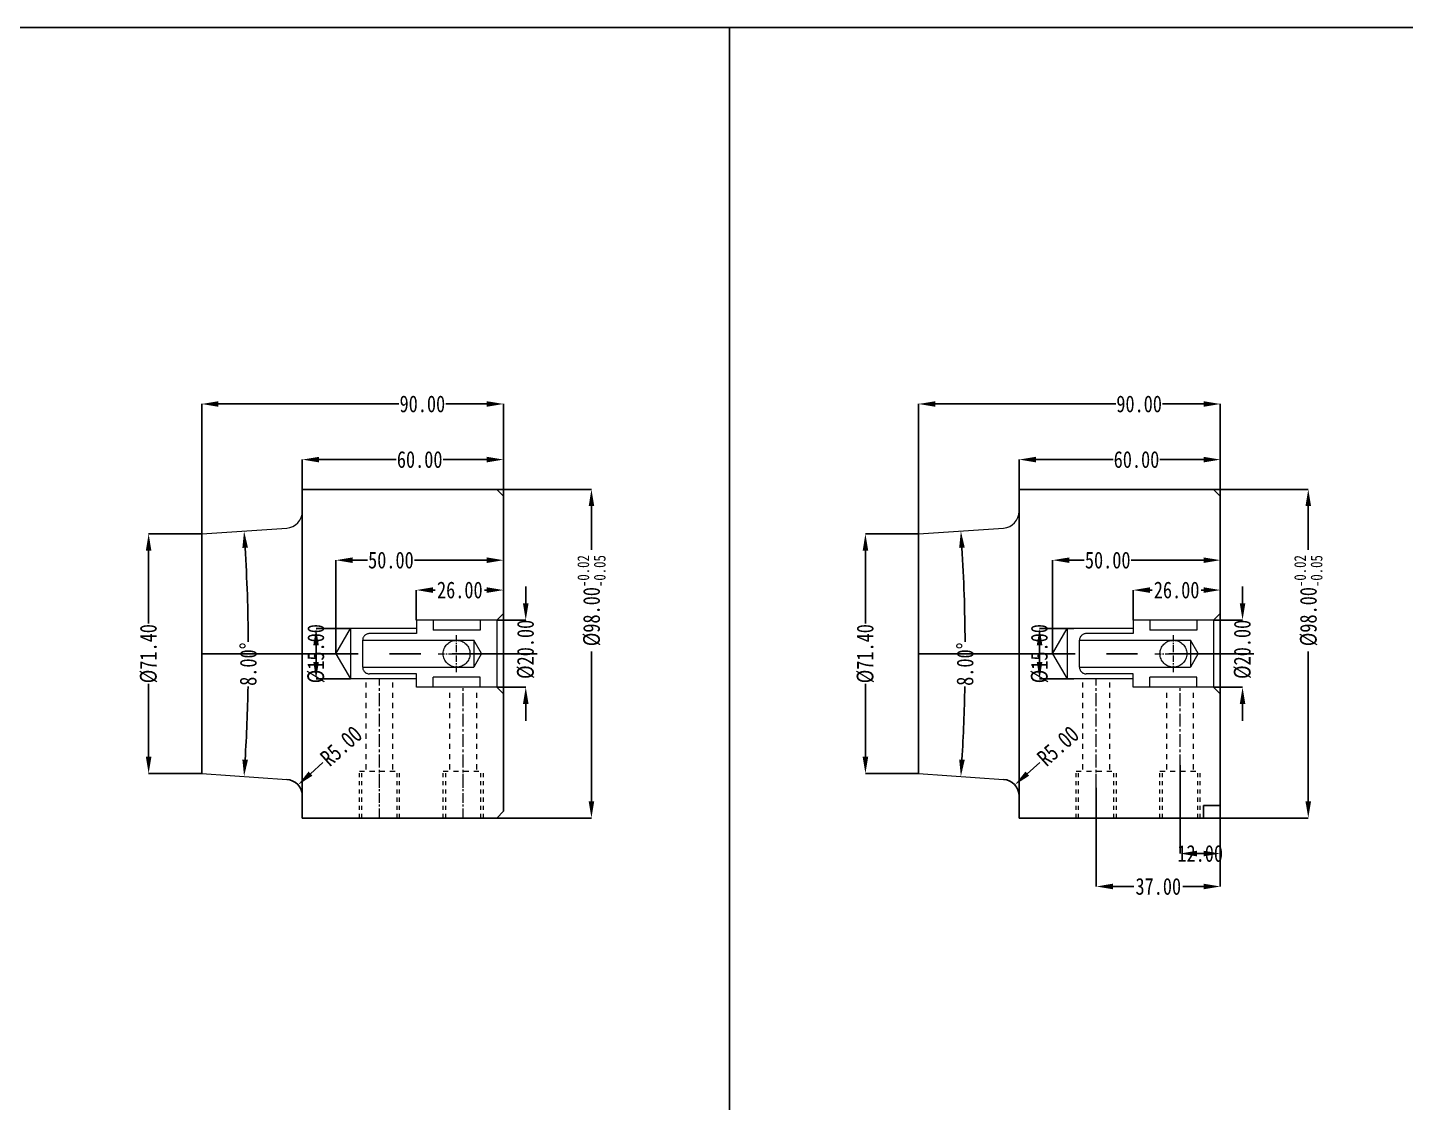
# Model space of a CAD drawing. Header units: millimetres. Extents: x 2141 to 4292, y -4498 to 2648.
# Drawn here: x 3271.7 to 3682.6, y 504 to 824.5 of the extents above; entities that cross this region are included whole.
import ezdxf

# ---------------------------------------------------------------- set-up
doc = ezdxf.new("R2010")
doc.units = ezdxf.units.MM
doc.header["$LTSCALE"] = 16.335
doc.header["$PDMODE"] = 3
doc.header["$PDSIZE"] = 0.3125
for name, pattern in [('CENTER', [0.6, 0.375, -0.075, 0.075, -0.075]), ('HIDDEN', [0.2, 0.1, -0.1]), ('HIDDENX2', [0.75, 0.5, -0.25])]:
    doc.linetypes.add(name, pattern=pattern)
doc.layers.get('0').update_dxf_attribs({"linetype": 'CONTINUOUS'})
doc.layers.get('Defpoints').update_dxf_attribs({"linetype": 'CONTINUOUS'})
for name, color, linetype, lineweight in [('cool', 153, 'HIDDEN', 9), ('screw', 33, 'CONTINUOUS', 13), ('虚线', 6, 'HIDDENX2', 13)]:
    doc.layers.add(name, color=color, linetype=linetype, lineweight=lineweight)
doc.styles.get("Standard").update_dxf_attribs({"font": 'txt', "width": 0.8})
doc.dimstyles.get("Standard").update_dxf_attribs({"dimtxt": 0.15625, "dimasz": 0.1875, "dimexe": 0.125, "dimexo": 0.0625, "dimtad": 0, "dimtih": 1, "dimtoh": 1, "dimdsep": 46, "dimtxsty": 'Standard', "dimcen": 0.09, "dimadec": 0, "dimazin": 0, "dimtp": 0.01, "dimtm": 0.01, "dimtfac": 1, "dimtofl": 0, "dimtmove": 0, "dimatfit": 3, "dimfxl": 0, "dimtolj": 1, "dimarcsym": 0})
doc.dimstyles.new('STANDARD$0', dxfattribs={"dimscale": 2, "dimtxt": 3, "dimasz": 3, "dimexe": 1.25, "dimexo": 0.625, "dimgap": 0.5, "dimtad": 0, "dimdsep": 46, "dimlunit": 6, "dimtxsty": 'Standard', "dimblk": 'CLOSEDBLANK', "dimcen": 0, "dimclrt": 2, "dimazin": 2, "dimtfac": 2, "dimtmove": 1, "dimatfit": 3, "dimfxl": 0, "dimtolj": 1, "dimtzin": 0, "dimarcsym": 0})

# ---------------------------------------------------------------- blocks, each defined once
blk = doc.blocks.new('*D250')
at = {"color": 4, "linetype": 'Continuous', "lineweight": -2}
for p, q in [((3353.62, 677.6), (3353.62, 695.69)), ((3358.62, 695.69), (3381.62, 695.69)), ((3408.62, 695.69), (3395.62, 695.69)), ((3413.62, 684.32), (3413.62, 695.69))]:
    blk.add_line(p, q, dxfattribs=at)
at = {"color": 4}
for points in [[(3358.62, 696.52), (3358.62, 694.86), (3353.62, 695.69)], [(3408.62, 696.52), (3408.62, 694.86), (3413.62, 695.69)]]:
    blk.add_solid(points, dxfattribs=at)
at = {"layer": 'Defpoints', "color": 0}
for p in [(3353.62, 695.69), (3413.62, 684.32), (3353.62, 677.6)]:
    blk.add_point(p, dxfattribs=at)
at = {"color": 6, "insert": (3388.62, 695.69), "char_height": 5, "attachment_point": 5}
blk.add_mtext('\\A1;60.00', dxfattribs=at)
blk = doc.blocks.new('*D251')
at = {"color": 4, "linetype": 'Continuous', "lineweight": -2}
for p, q in [((3323.62, 673.52), (3323.62, 712.27)), ((3328.62, 712.27), (3382.42, 712.27)), ((3408.62, 712.27), (3396.42, 712.27)), ((3413.62, 684.32), (3413.62, 712.27))]:
    blk.add_line(p, q, dxfattribs=at)
at = {"color": 4}
for points in [[(3328.62, 713.1), (3328.62, 711.44), (3323.62, 712.27)], [(3408.62, 713.1), (3408.62, 711.44), (3413.62, 712.27)]]:
    blk.add_solid(points, dxfattribs=at)
at = {"layer": 'Defpoints', "color": 0}
for p in [(3323.62, 712.27), (3413.62, 684.32), (3323.62, 673.52)]:
    blk.add_point(p, dxfattribs=at)
at = {"color": 6, "insert": (3389.42, 712.27), "char_height": 5, "attachment_point": 5}
blk.add_mtext('\\A1;90.00', dxfattribs=at)
blk = doc.blocks.new('*D252')
at = {"color": 4, "linetype": 'Continuous', "lineweight": -2}
for p, q in [((3411.62, 686.82), (3439.85, 686.82)), ((3439.85, 681.82), (3439.85, 668.77)), ((3439.85, 593.82), (3439.85, 638.5)), ((3411.62, 588.82), (3439.85, 588.82))]:
    blk.add_line(p, q, dxfattribs=at)
at = {"color": 4}
for points in [[(3439.02, 681.82), (3440.68, 681.82), (3439.85, 686.82)], [(3439.02, 593.82), (3440.68, 593.82), (3439.85, 588.82)]]:
    blk.add_solid(points, dxfattribs=at)
at = {"layer": 'Defpoints', "color": 0}
for p in [(3411.62, 686.82), (3411.62, 588.82), (3439.85, 588.82)]:
    blk.add_point(p, dxfattribs=at)
at = {"color": 6, "insert": (3439.85, 653.63), "char_height": 5, "attachment_point": 5, "rotation": 90}
blk.add_mtext('\\A1;%%C98.00{\\H0.7x;\\S-0.02^ -0.05;}', dxfattribs=at)
blk = doc.blocks.new('*D253')
at = {"color": 4, "lineweight": -2}
for p, q in [((3387.62, 647.82), (3387.62, 656.79)), ((3392.62, 656.79), (3393.26, 656.79)), ((3408.62, 656.79), (3407.92, 656.79)), ((3413.62, 649.82), (3413.62, 656.79))]:
    blk.add_line(p, q, dxfattribs=at)
at = {"color": 4}
for points in [[(3392.62, 657.62), (3392.62, 655.95), (3387.62, 656.79)], [(3408.62, 657.62), (3408.62, 655.95), (3413.62, 656.79)]]:
    blk.add_solid(points, dxfattribs=at)
at = {"layer": 'Defpoints', "color": 0}
for p in [(3387.62, 656.79), (3413.62, 649.82), (3387.62, 647.82)]:
    blk.add_point(p, dxfattribs=at)
at = {"color": 6, "insert": (3400.59, 656.79), "char_height": 5, "attachment_point": 5}
blk.add_mtext('\\A1;26.00', dxfattribs=at)
blk = doc.blocks.new('*D254')
at = {"color": 4, "lineweight": -2}
for p, q in [((3367.95, 645.32), (3357.72, 645.32)), ((3357.72, 640.32), (3357.72, 635.32)), ((3367.95, 630.32), (3357.72, 630.32))]:
    blk.add_line(p, q, dxfattribs=at)
at = {"color": 4}
for points in [[(3356.89, 640.32), (3358.55, 640.32), (3357.72, 645.32)], [(3356.89, 635.32), (3358.55, 635.32), (3357.72, 630.32)]]:
    blk.add_solid(points, dxfattribs=at)
at = {"layer": 'Defpoints', "color": 0}
for p in [(3367.95, 645.32), (3357.72, 630.32), (3367.95, 630.32)]:
    blk.add_point(p, dxfattribs=at)
at = {"color": 6, "insert": (3357.72, 637.82), "char_height": 5, "attachment_point": 5, "rotation": 90}
blk.add_mtext('\\A1;%%c15.00', dxfattribs=at)
blk = doc.blocks.new('*D255')
at = {"color": 4, "lineweight": -2}
for p, q in [((3363.62, 637.82), (3363.62, 665.7)), ((3368.62, 665.7), (3373.04, 665.7)), ((3408.62, 665.7), (3387.04, 665.7)), ((3413.62, 643.5), (3413.62, 665.7))]:
    blk.add_line(p, q, dxfattribs=at)
at = {"color": 4}
for points in [[(3368.62, 666.53), (3368.62, 664.87), (3363.62, 665.7)], [(3408.62, 666.53), (3408.62, 664.87), (3413.62, 665.7)]]:
    blk.add_solid(points, dxfattribs=at)
at = {"layer": 'Defpoints', "color": 0}
for p in [(3363.62, 665.7), (3413.62, 643.5), (3363.62, 637.82)]:
    blk.add_point(p, dxfattribs=at)
at = {"color": 6, "insert": (3380.04, 665.7), "char_height": 5, "attachment_point": 5}
blk.add_mtext('\\A1;50.00', dxfattribs=at)
blk = doc.blocks.new('*D286')
at = {"color": 4, "lineweight": -2}
for p, q in [((3420.25, 652.82), (3420.25, 657.82)), ((3411.62, 647.82), (3420.25, 647.82)), ((3411.62, 627.82), (3420.25, 627.82)), ((3420.25, 622.82), (3420.25, 617.82))]:
    blk.add_line(p, q, dxfattribs=at)
at = {"color": 4}
for points in [[(3419.42, 652.82), (3421.09, 652.82), (3420.25, 647.82)], [(3419.42, 622.82), (3421.09, 622.82), (3420.25, 627.82)]]:
    blk.add_solid(points, dxfattribs=at)
at = {"layer": 'Defpoints', "color": 0}
for p in [(3411.62, 647.82), (3411.62, 627.82), (3420.25, 627.82)]:
    blk.add_point(p, dxfattribs=at)
at = {"color": 6, "insert": (3420.25, 639.11), "char_height": 5, "attachment_point": 5, "rotation": 90}
blk.add_mtext('\\A1;%%c20.00', dxfattribs=at)
blk = doc.blocks.new('*D268')
at = {"color": 4, "linetype": 'Continuous', "lineweight": -2}
for p, q in [((3323.62, 673.52), (3307.79, 673.52)), ((3307.79, 668.52), (3307.79, 646.82)), ((3307.79, 607.12), (3307.79, 628.82)), ((3323.62, 602.12), (3307.79, 602.12))]:
    blk.add_line(p, q, dxfattribs=at)
at = {"color": 4}
for points in [[(3306.95, 668.52), (3308.62, 668.52), (3307.79, 673.52)], [(3306.95, 607.12), (3308.62, 607.12), (3307.79, 602.12)]]:
    blk.add_solid(points, dxfattribs=at)
at = {"layer": 'Defpoints', "color": 0}
for p in [(3323.62, 673.52), (3307.79, 602.12), (3323.62, 602.12)]:
    blk.add_point(p, dxfattribs=at)
at = {"color": 6, "insert": (3307.79, 637.82), "char_height": 5, "attachment_point": 5, "rotation": 90}
blk.add_mtext('\\A1;%%c71.40', dxfattribs=at)
blk = doc.blocks.new('*D293')
at = {"color": 4, "lineweight": -2}
for start, end in [(0.386, 3.4537), (356.5463, 358.9293)]:
    blk.add_arc((2813.1, 637.82), 524.42, start, end, dxfattribs=at)
at = {"color": 4}
for points in [[(3335.74, 669.36), (3337.41, 669.47), (3336.25, 674.4)], [(3337.41, 606.18), (3335.74, 606.28), (3336.25, 601.24)]]:
    blk.add_solid(points, dxfattribs=at)
at = {"layer": 'Defpoints', "color": 0}
for p in [(3348.97, 675.29), (3323.62, 673.52), (3337.38, 650.02), (3323.62, 602.12), (3348.97, 600.35)]:
    blk.add_point(p, dxfattribs=at)
at = {"color": 6, "insert": (3337.52, 634.69), "char_height": 5, "attachment_point": 5, "rotation": 89.6577}
blk.add_mtext('\\A1;8.00°', dxfattribs=at)
blk = doc.blocks.new('*D294')
at = {"color": 4, "lineweight": -2}
blk.add_line((3359.77, 605.4), (3356.06, 602.05), dxfattribs=at)
at = {"color": 4}
blk.add_solid([(3355.5, 602.67), (3356.62, 601.43), (3352.34, 598.71)], dxfattribs=at)
at = {"layer": 'Defpoints', "color": 0}
for p in [(3352.34, 598.71), (3348.62, 595.36)]:
    blk.add_point(p, dxfattribs=at)
at = {"color": 6, "insert": (3365.22, 610.3), "char_height": 5, "attachment_point": 5, "rotation": 41.9865}
blk.add_mtext('\\A1;R5.00', dxfattribs=at)
blk = doc.blocks.new('*D269')
at = {"color": 4, "linetype": 'Continuous', "lineweight": -2}
for p, q in [((3567.39, 677.6), (3567.39, 695.69)), ((3572.39, 695.69), (3595.39, 695.69)), ((3622.39, 695.69), (3609.39, 695.69)), ((3627.39, 684.32), (3627.39, 695.69))]:
    blk.add_line(p, q, dxfattribs=at)
at = {"color": 4}
for points in [[(3572.39, 696.52), (3572.39, 694.86), (3567.39, 695.69)], [(3622.39, 696.52), (3622.39, 694.86), (3627.39, 695.69)]]:
    blk.add_solid(points, dxfattribs=at)
at = {"layer": 'Defpoints', "color": 0}
for p in [(3567.39, 695.69), (3627.39, 684.32), (3567.39, 677.6)]:
    blk.add_point(p, dxfattribs=at)
at = {"color": 6, "insert": (3602.39, 695.69), "char_height": 5, "attachment_point": 5}
blk.add_mtext('\\A1;60.00', dxfattribs=at)
blk = doc.blocks.new('*D270')
at = {"color": 4, "linetype": 'Continuous', "lineweight": -2}
for p, q in [((3537.39, 673.52), (3537.39, 712.27)), ((3542.39, 712.27), (3596.18, 712.27)), ((3622.39, 712.27), (3610.18, 712.27)), ((3627.39, 684.32), (3627.39, 712.27))]:
    blk.add_line(p, q, dxfattribs=at)
at = {"color": 4}
for points in [[(3542.39, 713.1), (3542.39, 711.44), (3537.39, 712.27)], [(3622.39, 713.1), (3622.39, 711.44), (3627.39, 712.27)]]:
    blk.add_solid(points, dxfattribs=at)
at = {"layer": 'Defpoints', "color": 0}
for p in [(3537.39, 712.27), (3627.39, 684.32), (3537.39, 673.52)]:
    blk.add_point(p, dxfattribs=at)
at = {"color": 6, "insert": (3603.18, 712.27), "char_height": 5, "attachment_point": 5}
blk.add_mtext('\\A1;90.00', dxfattribs=at)
blk = doc.blocks.new('*D271')
at = {"color": 4, "linetype": 'Continuous', "lineweight": -2}
for p, q in [((3625.39, 686.82), (3653.62, 686.82)), ((3653.62, 681.82), (3653.62, 668.77)), ((3653.62, 593.82), (3653.62, 638.5)), ((3622.39, 588.82), (3653.62, 588.82))]:
    blk.add_line(p, q, dxfattribs=at)
at = {"color": 4}
for points in [[(3652.78, 681.82), (3654.45, 681.82), (3653.62, 686.82)], [(3652.78, 593.82), (3654.45, 593.82), (3653.62, 588.82)]]:
    blk.add_solid(points, dxfattribs=at)
at = {"layer": 'Defpoints', "color": 0}
for p in [(3625.39, 686.82), (3622.39, 588.82), (3653.62, 588.82)]:
    blk.add_point(p, dxfattribs=at)
at = {"color": 6, "insert": (3653.62, 653.63), "char_height": 5, "attachment_point": 5, "rotation": 90}
blk.add_mtext('\\A1;%%C98.00{\\H0.7x;\\S-0.02^ -0.05;}', dxfattribs=at)
blk = doc.blocks.new('*D272')
at = {"color": 4, "lineweight": -2}
for p, q in [((3601.39, 647.82), (3601.39, 656.79)), ((3606.39, 656.79), (3607.02, 656.79)), ((3622.39, 656.79), (3621.69, 656.79)), ((3627.39, 649.82), (3627.39, 656.79))]:
    blk.add_line(p, q, dxfattribs=at)
at = {"color": 4}
for points in [[(3606.39, 657.62), (3606.39, 655.95), (3601.39, 656.79)], [(3622.39, 657.62), (3622.39, 655.95), (3627.39, 656.79)]]:
    blk.add_solid(points, dxfattribs=at)
at = {"layer": 'Defpoints', "color": 0}
for p in [(3601.39, 656.79), (3627.39, 649.82), (3601.39, 647.82)]:
    blk.add_point(p, dxfattribs=at)
at = {"color": 6, "insert": (3614.36, 656.79), "char_height": 5, "attachment_point": 5}
blk.add_mtext('\\A1;26.00', dxfattribs=at)
blk = doc.blocks.new('*D273')
at = {"color": 4, "lineweight": -2}
for p, q in [((3583.72, 645.32), (3573.49, 645.32)), ((3573.49, 640.32), (3573.49, 635.32)), ((3583.72, 630.32), (3573.49, 630.32))]:
    blk.add_line(p, q, dxfattribs=at)
at = {"color": 4}
for points in [[(3572.65, 640.32), (3574.32, 640.32), (3573.49, 645.32)], [(3572.65, 635.32), (3574.32, 635.32), (3573.49, 630.32)]]:
    blk.add_solid(points, dxfattribs=at)
at = {"layer": 'Defpoints', "color": 0}
for p in [(3583.72, 645.32), (3573.49, 630.32), (3583.72, 630.32)]:
    blk.add_point(p, dxfattribs=at)
at = {"color": 6, "insert": (3573.49, 637.82), "char_height": 5, "attachment_point": 5, "rotation": 90}
blk.add_mtext('\\A1;%%c15.00', dxfattribs=at)
blk = doc.blocks.new('*D274')
at = {"color": 4, "lineweight": -2}
for p, q in [((3577.39, 637.82), (3577.39, 665.7)), ((3582.39, 665.7), (3586.81, 665.7)), ((3622.39, 665.7), (3600.81, 665.7)), ((3627.39, 643.5), (3627.39, 665.7))]:
    blk.add_line(p, q, dxfattribs=at)
at = {"color": 4}
for points in [[(3582.39, 666.53), (3582.39, 664.87), (3577.39, 665.7)], [(3622.39, 666.53), (3622.39, 664.87), (3627.39, 665.7)]]:
    blk.add_solid(points, dxfattribs=at)
at = {"layer": 'Defpoints', "color": 0}
for p in [(3577.39, 665.7), (3627.39, 643.5), (3577.39, 637.82)]:
    blk.add_point(p, dxfattribs=at)
at = {"color": 6, "insert": (3593.81, 665.7), "char_height": 5, "attachment_point": 5}
blk.add_mtext('\\A1;50.00', dxfattribs=at)
blk = doc.blocks.new('*D295')
at = {"color": 4, "lineweight": -2}
for p, q in [((3634.02, 652.82), (3634.02, 657.82)), ((3625.39, 647.82), (3634.02, 647.82)), ((3625.39, 627.82), (3634.02, 627.82)), ((3634.02, 622.82), (3634.02, 617.82))]:
    blk.add_line(p, q, dxfattribs=at)
at = {"color": 4}
for points in [[(3633.19, 652.82), (3634.85, 652.82), (3634.02, 647.82)], [(3633.19, 622.82), (3634.85, 622.82), (3634.02, 627.82)]]:
    blk.add_solid(points, dxfattribs=at)
at = {"layer": 'Defpoints', "color": 0}
for p in [(3625.39, 647.82), (3625.39, 627.82), (3634.02, 627.82)]:
    blk.add_point(p, dxfattribs=at)
at = {"color": 6, "insert": (3634.02, 639.11), "char_height": 5, "attachment_point": 5, "rotation": 90}
blk.add_mtext('\\A1;%%c20.00', dxfattribs=at)
blk = doc.blocks.new('*D296')
at = {"color": 4, "linetype": 'Continuous', "lineweight": -2}
for p, q in [((3590.39, 597.82), (3590.39, 568.41)), ((3627.39, 598.87), (3627.39, 568.41)), ((3595.39, 568.41), (3601.56, 568.41)), ((3622.39, 568.41), (3616.22, 568.41))]:
    blk.add_line(p, q, dxfattribs=at)
at = {"color": 4}
for points in [[(3595.39, 569.25), (3595.39, 567.58), (3590.39, 568.41)], [(3622.39, 569.25), (3622.39, 567.58), (3627.39, 568.41)]]:
    blk.add_solid(points, dxfattribs=at)
at = {"layer": 'Defpoints', "color": 0}
for p in [(3590.39, 597.82), (3627.39, 598.87), (3627.39, 568.41)]:
    blk.add_point(p, dxfattribs=at)
at = {"color": 6, "insert": (3608.89, 568.41), "char_height": 5, "attachment_point": 5}
blk.add_mtext('\\A1;37.00', dxfattribs=at)
blk = doc.blocks.new('*D297')
at = {"color": 4, "linetype": 'Continuous', "lineweight": -2}
for p, q in [((3615.39, 604.59), (3615.39, 578.23)), ((3627.39, 603.88), (3627.39, 578.23)), ((3622.39, 578.23), (3620.39, 578.23))]:
    blk.add_line(p, q, dxfattribs=at)
at = {"color": 4}
for points in [[(3620.39, 579.07), (3620.39, 577.4), (3615.39, 578.23)], [(3622.39, 579.07), (3622.39, 577.4), (3627.39, 578.23)]]:
    blk.add_solid(points, dxfattribs=at)
at = {"layer": 'Defpoints', "color": 0}
for p in [(3615.39, 604.59), (3627.39, 603.88), (3615.39, 578.23)]:
    blk.add_point(p, dxfattribs=at)
at = {"color": 6, "insert": (3621.39, 578.23), "char_height": 5, "attachment_point": 5}
blk.add_mtext('\\A1;12.00', dxfattribs=at)
blk = doc.blocks.new('*D275')
at = {"color": 4, "linetype": 'Continuous', "lineweight": -2}
for p, q in [((3537.39, 673.52), (3521.55, 673.52)), ((3521.55, 668.52), (3521.55, 646.82)), ((3521.55, 607.12), (3521.55, 628.82)), ((3537.39, 602.12), (3521.55, 602.12))]:
    blk.add_line(p, q, dxfattribs=at)
at = {"color": 4}
for points in [[(3520.72, 668.52), (3522.39, 668.52), (3521.55, 673.52)], [(3520.72, 607.12), (3522.39, 607.12), (3521.55, 602.12)]]:
    blk.add_solid(points, dxfattribs=at)
at = {"layer": 'Defpoints', "color": 0}
for p in [(3537.39, 673.52), (3521.55, 602.12), (3537.39, 602.12)]:
    blk.add_point(p, dxfattribs=at)
at = {"color": 6, "insert": (3521.55, 637.82), "char_height": 5, "attachment_point": 5, "rotation": 90}
blk.add_mtext('\\A1;%%c71.40', dxfattribs=at)
blk = doc.blocks.new('*D298')
at = {"color": 4, "lineweight": -2}
for start, end in [(0.386, 3.4537), (356.5463, 358.9293)]:
    blk.add_arc((3026.87, 637.82), 524.42, start, end, dxfattribs=at)
at = {"color": 4}
for points in [[(3549.51, 669.36), (3551.17, 669.47), (3550.02, 674.4)], [(3551.17, 606.18), (3549.51, 606.28), (3550.02, 601.24)]]:
    blk.add_solid(points, dxfattribs=at)
at = {"layer": 'Defpoints', "color": 0}
for p in [(3562.74, 675.29), (3537.39, 673.52), (3551.15, 650.02), (3537.39, 602.12), (3562.74, 600.35)]:
    blk.add_point(p, dxfattribs=at)
at = {"color": 6, "insert": (3551.28, 634.69), "char_height": 5, "attachment_point": 5, "rotation": 89.6577}
blk.add_mtext('\\A1;8.00°', dxfattribs=at)
blk = doc.blocks.new('*D299')
at = {"color": 4, "lineweight": -2}
blk.add_line((3573.54, 605.4), (3569.82, 602.05), dxfattribs=at)
at = {"color": 4}
blk.add_solid([(3569.27, 602.67), (3570.38, 601.43), (3566.11, 598.71)], dxfattribs=at)
at = {"layer": 'Defpoints', "color": 0}
for p in [(3566.11, 598.71), (3562.39, 595.36)]:
    blk.add_point(p, dxfattribs=at)
at = {"color": 6, "insert": (3578.99, 610.3), "char_height": 5, "attachment_point": 5, "rotation": 41.9865}
blk.add_mtext('\\A1;R5.00', dxfattribs=at)

msp = doc.modelspace()

# ---------------------------------------------------------------- linework, layer by layer
at = {"ltscale": 0.5}
msp.add_line((3480.982, 824.503), (3480.982, 138.79), dxfattribs=at)
for p, q in [((3353.625, 686.823), (3353.625, 588.822)), ((3353.625, 686.823), (3411.625, 686.822)), ((3411.625, 686.822), (3413.625, 684.822)), ((3567.391, 686.823), (3567.391, 588.822)), ((3567.391, 686.823), (3625.391, 686.822)), ((3625.391, 686.822), (3627.391, 684.822)), ((3413.625, 684.822), (3413.625, 590.823)), ((3627.391, 684.822), (3627.391, 593.089)), ((3323.625, 673.521), (3323.625, 602.123)), ((3537.391, 673.521), (3537.391, 602.123)), ((3627.391, 592.589), (3622.391, 592.589)), ((3622.391, 592.589), (3622.391, 588.822)), ((3411.625, 588.823), (3353.625, 588.822)), ((3413.625, 590.823), (3411.625, 588.823)), ((3622.391, 588.822), (3567.391, 588.822))]:
    msp.add_line(p, q)
at = {"lineweight": 0}
for p, q in [((3323.625, 673.521), (3348.973, 675.294)), ((3537.391, 673.521), (3562.74, 675.294)), ((3323.625, 602.123), (3348.973, 600.35)), ((3537.391, 602.123), (3562.74, 600.35))]:
    msp.add_line(p, q, dxfattribs=at)
at = {"color": 1, "linetype": 'CENTER', "ltscale": 7.62}
for p, q in [((3323.625, 637.822), (3423.625, 637.822)), ((3537.391, 637.822), (3637.391, 637.822))]:
    msp.add_line(p, q, dxfattribs=at)
at = {"ltscale": 0.5}
msp.add_lwpolyline([(2978.858, 824.503), (3860.547, 824.503), (3860.547, 138.79), (2978.858, 138.79)], close=True, dxfattribs=at)
at = {"lineweight": 0}
for centre in [(3348.625, 680.282), (3562.391, 680.282)]:
    msp.add_arc(centre, 5, 274, 0, dxfattribs=at)
at = {"ltscale": 0.5}
for centre in [(3348.625, 595.363), (3562.391, 595.363)]:
    msp.add_arc(centre, 5, 0, 86, dxfattribs=at)
at = {"layer": 'cool', "ltscale": 0.932966}
for p, q in [((3372.625, 603.322), (3372.625, 630.322)), ((3380.625, 603.322), (3380.625, 630.322)), ((3586.391, 603.322), (3586.391, 630.322)), ((3594.391, 603.322), (3594.391, 630.322)), ((3397.625, 603.322), (3397.625, 627.822)), ((3405.625, 603.322), (3405.625, 627.822)), ((3611.391, 603.322), (3611.391, 627.822)), ((3619.391, 603.322), (3619.391, 627.822)), ((3370.625, 602.822), (3382.625, 602.822)), ((3395.625, 602.822), (3407.625, 602.822)), ((3584.391, 602.822), (3596.391, 602.822)), ((3609.391, 602.822), (3621.391, 602.822))]:
    msp.add_line(p, q, dxfattribs=at)
at = {"layer": 'cool', "color": 1, "linetype": 'CENTER', "ltscale": 0.621977}
for p, q in [((3376.625, 597.822), (3376.625, 630.322)), ((3590.391, 597.822), (3590.391, 630.322)), ((3401.625, 597.822), (3401.625, 627.822)), ((3615.391, 597.822), (3615.391, 627.822))]:
    msp.add_line(p, q, dxfattribs=at)
at = {"layer": 'screw', "color": 92, "linetype": 'HIDDEN', "ltscale": 0.746373}
for p, q in [((3370.625, 588.822), (3370.625, 602.822)), ((3382.625, 588.822), (3382.625, 602.822)), ((3395.625, 588.823), (3395.625, 602.822)), ((3407.625, 588.823), (3407.625, 602.822)), ((3584.391, 588.822), (3584.391, 602.822)), ((3596.391, 588.822), (3596.391, 602.822)), ((3609.391, 588.823), (3609.391, 602.822)), ((3621.391, 588.823), (3621.391, 602.822))]:
    msp.add_line(p, q, dxfattribs=at)
at = {"layer": 'screw', "linetype": 'HIDDEN', "ltscale": 0.746373}
for p, q in [((3371.375, 588.822), (3371.375, 602.822)), ((3381.875, 588.822), (3381.875, 602.822)), ((3396.375, 588.823), (3396.375, 602.822)), ((3406.875, 588.823), (3406.875, 602.822)), ((3585.141, 588.822), (3585.141, 602.822)), ((3595.641, 588.822), (3595.641, 602.822)), ((3610.141, 588.823), (3610.141, 602.822)), ((3620.641, 588.823), (3620.641, 602.822))]:
    msp.add_line(p, q, dxfattribs=at)
at = {"layer": 'screw', "color": 1, "linetype": 'CENTER', "ltscale": 0.466483}
for p, q in [((3376.625, 588.822), (3376.625, 602.822)), ((3401.625, 588.823), (3401.625, 602.822)), ((3590.391, 588.822), (3590.391, 602.822)), ((3615.391, 588.823), (3615.391, 602.822))]:
    msp.add_line(p, q, dxfattribs=at)
at = {"layer": '虚线', "ltscale": 10}
for p, q in [((3411.625, 647.822), (3413.625, 649.822)), ((3625.391, 647.822), (3627.391, 649.822)), ((3363.625, 637.822), (3367.955, 645.322)), ((3387.625, 645.322), (3367.955, 645.322)), ((3367.955, 645.322), (3367.955, 630.322)), ((3387.625, 647.822), (3387.625, 643.822)), ((3411.625, 647.822), (3387.625, 647.822)), ((3392.625, 647.822), (3392.625, 644.822)), ((3406.625, 647.822), (3406.625, 644.822)), ((3411.625, 647.822), (3411.625, 627.822)), ((3577.391, 637.822), (3581.721, 645.322)), ((3601.391, 645.322), (3581.721, 645.322)), ((3581.721, 645.322), (3581.721, 630.322)), ((3601.391, 647.822), (3601.391, 643.822)), ((3625.391, 647.822), (3601.391, 647.822)), ((3606.391, 647.822), (3606.391, 644.822)), ((3620.391, 647.822), (3620.391, 644.822)), ((3625.391, 647.822), (3625.391, 627.822)), ((3371.625, 641.822), (3404.749, 641.822)), ((3371.625, 633.822), (3371.625, 641.822)), ((3387.625, 643.822), (3373.625, 643.822)), ((3406.625, 644.822), (3392.625, 644.822)), ((3404.747, 641.822), (3404.729, 633.826)), ((3407.046, 637.84), (3404.747, 641.822)), ((3585.391, 641.822), (3618.516, 641.822)), ((3585.391, 633.822), (3585.391, 641.822)), ((3601.391, 643.822), (3587.391, 643.822)), ((3620.391, 644.822), (3606.391, 644.822)), ((3618.514, 641.822), (3618.495, 633.826)), ((3620.813, 637.84), (3618.514, 641.822)), ((3363.625, 637.822), (3367.955, 630.322)), ((3407.046, 637.84), (3404.726, 633.822)), ((3577.391, 637.822), (3581.721, 630.322)), ((3620.813, 637.84), (3618.493, 633.822)), ((3371.625, 633.822), (3404.726, 633.822)), ((3585.391, 633.822), (3618.493, 633.822)), ((3387.625, 630.322), (3367.955, 630.322)), ((3387.625, 631.822), (3373.625, 631.822)), ((3387.625, 627.822), (3387.625, 631.822)), ((3392.625, 627.822), (3392.625, 630.822)), ((3406.625, 630.822), (3392.625, 630.822)), ((3406.625, 627.822), (3406.625, 630.822)), ((3601.391, 630.322), (3581.721, 630.322)), ((3601.391, 631.822), (3587.391, 631.822)), ((3601.391, 627.822), (3601.391, 631.822)), ((3606.391, 627.822), (3606.391, 630.822)), ((3620.391, 630.822), (3606.391, 630.822)), ((3620.391, 627.822), (3620.391, 630.822)), ((3411.625, 627.822), (3387.625, 627.822)), ((3411.625, 627.822), (3413.625, 625.822)), ((3625.391, 627.822), (3601.391, 627.822)), ((3625.391, 627.822), (3627.391, 625.822))]:
    msp.add_line(p, q, dxfattribs=at)
at = {"layer": '虚线', "color": 1, "linetype": 'CENTER', "ltscale": 0.310989}
for p, q in [((3399.625, 632.322), (3399.625, 643.322)), ((3613.391, 632.322), (3613.391, 643.322)), ((3394.125, 637.822), (3405.125, 637.822)), ((3607.891, 637.822), (3618.891, 637.822))]:
    msp.add_line(p, q, dxfattribs=at)
at = {"layer": '虚线', "ltscale": 10}
for centre in [(3399.625, 637.822), (3613.391, 637.822)]:
    msp.add_circle(centre, 4, dxfattribs=at)
for centre, start, end in [((3373.625, 641.822), 90, 180), ((3587.391, 641.822), 90, 180), ((3373.625, 633.822), 180, 270), ((3587.391, 633.822), 180, 270)]:
    msp.add_arc(centre, 2, start, end, dxfattribs=at)

# ---------------------------------------------------------------- dimensions: what is measured, and where the dimension line sits
for base, p1, p2, override, picture, middle in [((3323.625, 712.269), (3413.625, 684.322), (3323.625, 673.521), {"dimscale": 1, "dimtxt": 5, "dimasz": 5, "dimexe": 0, "dimexo": 0, "dimgap": 0, "dimzin": 0, "dimlunit": 2, "dimclrd": 4, "dimclre": 4, "dimclrt": 6, "dimazin": 0, "dimtfac": 1, "dimtofl": 0, "dimtmove": 0, "dimfxl": 1.25, "dimtfillclr": 6, "dimarcsym": 1}, '*D251', (3389.416, 712.269)), ((3537.391, 712.269), (3627.391, 684.322), (3537.391, 673.521), {"dimscale": 1, "dimtxt": 5, "dimasz": 5, "dimexe": 0, "dimexo": 0, "dimgap": 0, "dimzin": 0, "dimlunit": 2, "dimclrd": 4, "dimclre": 4, "dimclrt": 6, "dimazin": 0, "dimtfac": 1, "dimtofl": 0, "dimtmove": 0, "dimfxl": 1.25, "dimtfillclr": 6, "dimarcsym": 1}, '*D270', (3603.182, 712.269)), ((3353.625, 695.69), (3413.625, 684.322), (3353.625, 677.597), {"dimscale": 1, "dimtxt": 5, "dimasz": 5, "dimexe": 0, "dimexo": 0, "dimgap": 0, "dimzin": 0, "dimlunit": 2, "dimclrd": 4, "dimclre": 4, "dimclrt": 6, "dimazin": 0, "dimtfac": 1, "dimtofl": 0, "dimtmove": 0, "dimfxl": 1.25, "dimtfillclr": 6, "dimarcsym": 1}, '*D250', (3388.625, 695.69)), ((3567.391, 695.69), (3627.391, 684.322), (3567.391, 677.597), {"dimscale": 1, "dimtxt": 5, "dimasz": 5, "dimexe": 0, "dimexo": 0, "dimgap": 0, "dimzin": 0, "dimlunit": 2, "dimclrd": 4, "dimclre": 4, "dimclrt": 6, "dimazin": 0, "dimtfac": 1, "dimtofl": 0, "dimtmove": 0, "dimfxl": 1.25, "dimtfillclr": 6, "dimarcsym": 1}, '*D269', (3602.391, 695.69)), ((3363.624, 665.701), (3413.625, 643.497), (3363.624, 637.822), {"dimscale": 1, "dimtxt": 5, "dimasz": 5, "dimexe": 0, "dimexo": 0, "dimgap": 0, "dimzin": 0, "dimlunit": 2, "dimclrd": 4, "dimclre": 4, "dimclrt": 6, "dimazin": 0, "dimtp": 0.01, "dimtm": 0.01, "dimtfac": 1, "dimtofl": 0, "dimtmove": 0, "dimfxl": 1.25}, '*D255', (3380.042, 665.701)), ((3577.391, 665.701), (3627.391, 643.497), (3577.391, 637.822), {"dimscale": 1, "dimtxt": 5, "dimasz": 5, "dimexe": 0, "dimexo": 0, "dimgap": 0, "dimzin": 0, "dimlunit": 2, "dimclrd": 4, "dimclre": 4, "dimclrt": 6, "dimazin": 0, "dimtp": 0.01, "dimtm": 0.01, "dimtfac": 1, "dimtofl": 0, "dimtmove": 0, "dimfxl": 1.25}, '*D274', (3593.808, 665.701)), ((3387.625, 656.787), (3413.625, 649.822), (3387.625, 647.822), {"dimscale": 1, "dimtxt": 5, "dimasz": 5, "dimexe": 0, "dimexo": 0, "dimgap": 0, "dimzin": 0, "dimlunit": 2, "dimclrd": 4, "dimclre": 4, "dimclrt": 6, "dimazin": 0, "dimtp": 0.01, "dimtm": 0.01, "dimtfac": 1, "dimtofl": 0, "dimtmove": 0, "dimfxl": 1.25}, '*D253', (3400.591, 656.787)), ((3601.391, 656.787), (3627.391, 649.822), (3601.391, 647.822), {"dimscale": 1, "dimtxt": 5, "dimasz": 5, "dimexe": 0, "dimexo": 0, "dimgap": 0, "dimzin": 0, "dimlunit": 2, "dimclrd": 4, "dimclre": 4, "dimclrt": 6, "dimazin": 0, "dimtp": 0.01, "dimtm": 0.01, "dimtfac": 1, "dimtofl": 0, "dimtmove": 0, "dimfxl": 1.25}, '*D272', (3614.358, 656.787)), ((3615.391, 578.234), (3627.391, 603.879), (3615.391, 604.595), {"dimscale": 1, "dimtxt": 5, "dimasz": 5, "dimexe": 0, "dimexo": 0, "dimgap": 0, "dimzin": 0, "dimlunit": 2, "dimclrd": 4, "dimclre": 4, "dimclrt": 6, "dimazin": 0, "dimtfac": 1, "dimtofl": 0, "dimtmove": 0, "dimfxl": 1.25, "dimtfillclr": 6, "dimarcsym": 1}, '*D297', (3621.391, 578.234))]:
    dim = msp.add_linear_dim(base=base, p1=p1, p2=p2, dimstyle='STANDARD$0', override=override)
    dim.commit()
    dim.dimension.update_dxf_attribs({"geometry": picture, "text_midpoint": middle, "dimtype": 160})
for base, p1, p2, text, override, picture, middle in [((3439.849, 588.823), (3411.625, 686.822), (3411.625, 588.823), '%%C<>{\\H0.7x;\\S-0.02^ -0.05;}', {"dimscale": 1, "dimtxt": 5, "dimasz": 5, "dimexe": 0, "dimexo": 0, "dimgap": 0, "dimzin": 0, "dimlunit": 2, "dimclrd": 4, "dimclre": 4, "dimclrt": 6, "dimazin": 0, "dimtfac": 1, "dimtofl": 0, "dimtmove": 0, "dimfxl": 1.25, "dimtfillclr": 6, "dimarcsym": 1}, '*D252', (3439.849, 653.632)), ((3653.616, 588.822), (3625.391, 686.822), (3622.391, 588.822), '%%C<>{\\H0.7x;\\S-0.02^ -0.05;}', {"dimscale": 1, "dimtxt": 5, "dimasz": 5, "dimexe": 0, "dimexo": 0, "dimgap": 0, "dimzin": 0, "dimlunit": 2, "dimclrd": 4, "dimclre": 4, "dimclrt": 6, "dimazin": 0, "dimtfac": 1, "dimtofl": 0, "dimtmove": 0, "dimfxl": 1.25, "dimtfillclr": 6, "dimarcsym": 1}, '*D271', (3653.616, 653.632)), ((3307.788, 602.123), (3323.625, 673.521), (3323.625, 602.123), '%%c<>', {"dimscale": 1, "dimtxt": 5, "dimasz": 5, "dimexe": 0, "dimexo": 0, "dimgap": 0, "dimzin": 0, "dimlunit": 2, "dimclrd": 4, "dimclre": 4, "dimclrt": 6, "dimazin": 0, "dimtfac": 1, "dimtofl": 0, "dimtmove": 0, "dimfxl": 1.25, "dimtfillclr": 6, "dimarcsym": 1}, '*D268', (3307.788, 637.822)), ((3521.555, 602.123), (3537.391, 673.521), (3537.391, 602.123), '%%c<>', {"dimscale": 1, "dimtxt": 5, "dimasz": 5, "dimexe": 0, "dimexo": 0, "dimgap": 0, "dimzin": 0, "dimlunit": 2, "dimclrd": 4, "dimclre": 4, "dimclrt": 6, "dimazin": 0, "dimtfac": 1, "dimtofl": 0, "dimtmove": 0, "dimfxl": 1.25, "dimtfillclr": 6, "dimarcsym": 1}, '*D275', (3521.555, 637.822)), ((3420.252, 627.822), (3411.625, 647.822), (3411.625, 627.822), '%%c<>', {"dimscale": 1, "dimtxt": 5, "dimasz": 5, "dimexe": 0, "dimexo": 0, "dimgap": 0, "dimzin": 0, "dimlunit": 2, "dimclrd": 4, "dimclre": 4, "dimclrt": 6, "dimazin": 0, "dimtp": 0.01, "dimtm": 0.01, "dimtfac": 1, "dimtofl": 0, "dimtmove": 0, "dimfxl": 1.25}, '*D286', (3420.252, 639.112)), ((3634.019, 627.822), (3625.391, 647.822), (3625.391, 627.822), '%%c<>', {"dimscale": 1, "dimtxt": 5, "dimasz": 5, "dimexe": 0, "dimexo": 0, "dimgap": 0, "dimzin": 0, "dimlunit": 2, "dimclrd": 4, "dimclre": 4, "dimclrt": 6, "dimazin": 0, "dimtp": 0.01, "dimtm": 0.01, "dimtfac": 1, "dimtofl": 0, "dimtmove": 0, "dimfxl": 1.25}, '*D295', (3634.019, 639.112)), ((3357.72, 630.322), (3367.955, 645.322), (3367.955, 630.322), '%%c<>', {"dimscale": 1, "dimtxt": 5, "dimasz": 5, "dimexe": 0, "dimexo": 0, "dimgap": 0, "dimzin": 0, "dimlunit": 2, "dimclrd": 4, "dimclre": 4, "dimclrt": 6, "dimazin": 0, "dimtp": 0.01, "dimtm": 0.01, "dimtfac": 1, "dimtofl": 0, "dimtmove": 0, "dimfxl": 1.25}, '*D254', (3357.72, 637.822)), ((3573.486, 630.322), (3583.721, 645.322), (3583.721, 630.322), '%%c<>', {"dimscale": 1, "dimtxt": 5, "dimasz": 5, "dimexe": 0, "dimexo": 0, "dimgap": 0, "dimzin": 0, "dimlunit": 2, "dimclrd": 4, "dimclre": 4, "dimclrt": 6, "dimazin": 0, "dimtp": 0.01, "dimtm": 0.01, "dimtfac": 1, "dimtofl": 0, "dimtmove": 0, "dimfxl": 1.25}, '*D273', (3573.486, 637.822))]:
    dim = msp.add_linear_dim(base=base, p1=p1, p2=p2, angle=90, text=text, dimstyle='STANDARD$0', override=override)
    dim.commit()
    dim.dimension.update_dxf_attribs({"geometry": picture, "text_midpoint": middle, "dimtype": 160})
for base, line1, line2, picture, middle in [((3337.384, 650.025), ((3323.625, 602.123), (3348.973, 600.35)), ((3323.625, 673.521), (3348.973, 675.294)), '*D293', (3337.517, 634.689)), ((3551.151, 650.025), ((3537.391, 602.123), (3562.74, 600.35)), ((3537.391, 673.521), (3562.74, 675.294)), '*D298', (3551.283, 634.689))]:
    dim = msp.add_angular_dim_2l(base=base, line1=line1, line2=line2, dimstyle='Standard', override={"dimtxt": 5, "dimasz": 5, "dimexe": 0, "dimexo": 0, "dimgap": 0, "dimtih": 0, "dimtoh": 0, "dimzin": 0, "dimcen": 0, "dimclrd": 4, "dimclre": 4, "dimclrt": 6, "dimadec": 2, "dimtp": 0, "dimtm": 0, "dimtzin": 0})
    dim.commit()
    dim.dimension.update_dxf_attribs({"geometry": picture, "text_midpoint": middle, "dimtype": 162})
for center, mpoint, picture, middle in [((3348.625, 595.363), (3352.341, 598.707), '*D294', (3365.225, 610.303)), ((3562.391, 595.363), (3566.108, 598.707), '*D299', (3578.992, 610.303))]:
    dim = msp.add_radius_dim(center=center, mpoint=mpoint, dimstyle='Standard', override={"dimtxt": 5, "dimasz": 5, "dimexe": 0, "dimexo": 0, "dimgap": 0, "dimtih": 0, "dimtoh": 0, "dimzin": 0, "dimcen": 0, "dimclrd": 4, "dimclre": 4, "dimclrt": 6, "dimadec": 2, "dimtp": 0, "dimtm": 0, "dimtzin": 0})
    dim.commit()
    dim.dimension.update_dxf_attribs({"geometry": picture, "text_midpoint": middle})
dim = msp.add_linear_dim(base=(3627.391, 568.412), p1=(3590.391, 597.822), p2=(3627.391, 598.867), dimstyle='STANDARD$0', override={"dimscale": 1, "dimtxt": 5, "dimasz": 5, "dimexe": 0, "dimexo": 0, "dimgap": 0, "dimzin": 0, "dimlunit": 2, "dimclrd": 4, "dimclre": 4, "dimclrt": 6, "dimazin": 0, "dimtfac": 1, "dimtofl": 0, "dimtmove": 0, "dimfxl": 1.25, "dimtfillclr": 6, "dimarcsym": 1})
dim.commit()
dim.dimension.update_dxf_attribs({"geometry": '*D296', "text_midpoint": (3608.891, 568.412)})

doc.saveas('drawing.dxf')
